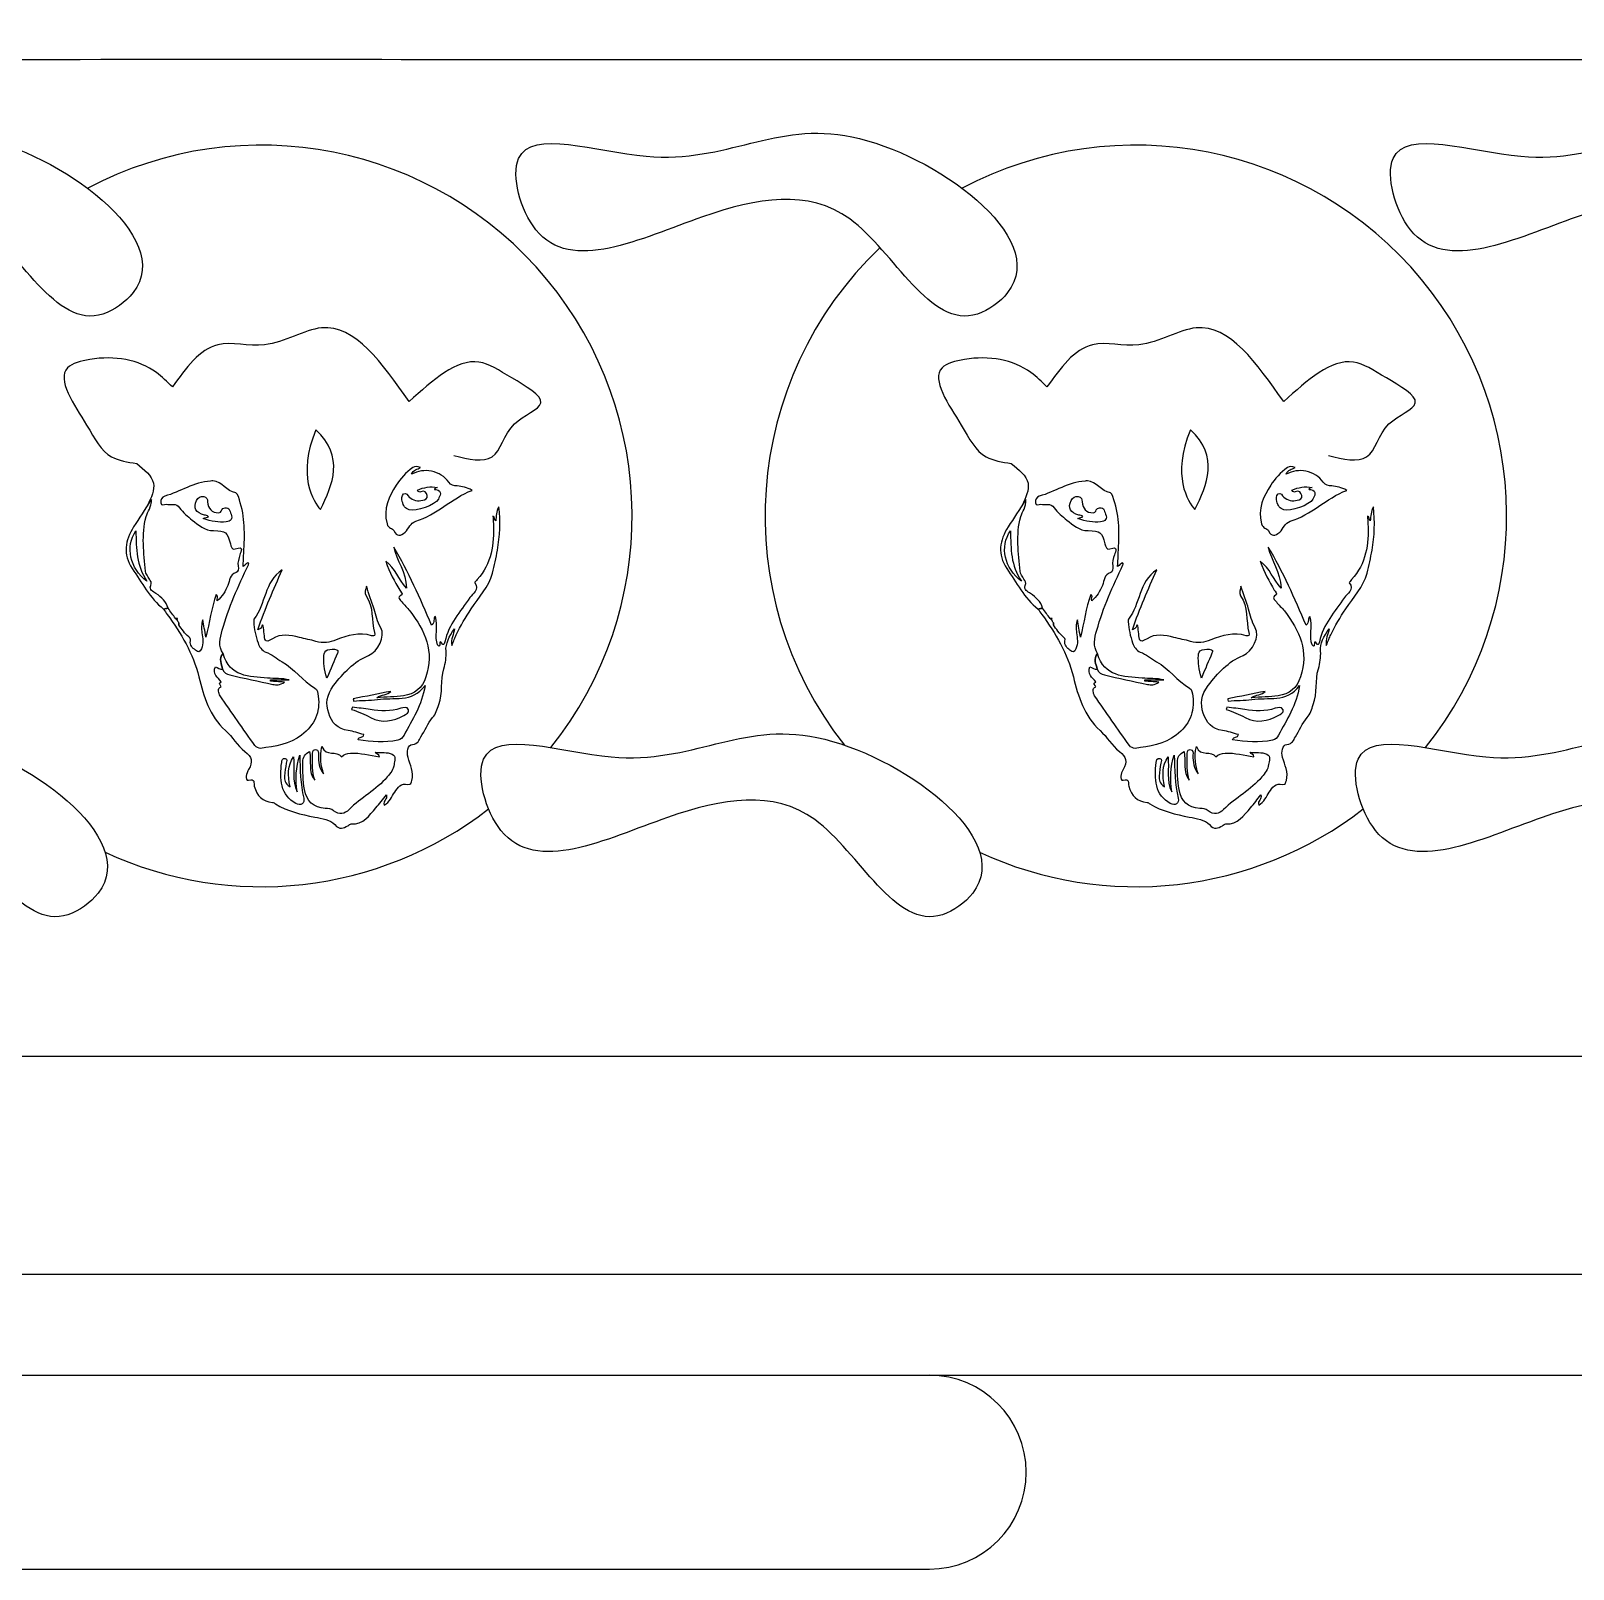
# Model space of a CAD drawing. Header units: millimetres. Extents: x 1155 to 2227, y 540 to 1342.
# Drawn here: x 1869.18 to 1878.32, y 741.71 to 750.83 of the extents above; entities that cross this region are included whole.
import ezdxf

# ---------------------------------------------------------------- set-up
doc = ezdxf.new("R2010")
doc.units = ezdxf.units.MM

msp = doc.modelspace()

# ---------------------------------------------------------------- linework, layer by layer
at = {"color": 0}
msp.add_line((1863.88613, 742.86193), (1899.024, 742.86193), dxfattribs=at)
msp.add_lwpolyline([(1934.16187, 743.4607, 1), (1934.16187, 744.7516), (1899.024, 744.7516), (1863.88613, 744.7516, 1), (1863.88613, 743.4607), (1899.024, 743.4607)], format="xyb", close=True, dxfattribs=at)
msp.add_lwpolyline([(1866.04145, 742.86193, 1), (1866.04145, 741.71336), (1870.27436, 741.71336), (1874.50728, 741.71336, 1), (1874.50728, 742.86193)], format="xyb", dxfattribs=at)
for centre, start, end in [((1870.54909, 747.95365), 321.341843, 117.926669), ((1875.73108, 747.95365), 321.341843, 117.926669), ((1875.73108, 747.95365), 133.631201, 218.162254), ((1870.54909, 747.95365), 245.083478, 307.800758), ((1875.73108, 747.95365), 245.083478, 307.800758)]:
    msp.add_arc(centre, 2.19705, start, end, dxfattribs=at)
msp.add_rational_spline([(1934.1969, 749.54386), (1934.00837, 749.33444), (1933.7841, 749.00265), (1933.48387, 749.22161), (1933.44068, 749.27745), (1933.20585, 749.58109), (1933.7707, 750.02133), (1934.2418, 750.16829), (1934.19102, 750.33108), (1934.14023, 750.49387), (1934.08945, 750.65666), (1922.40097, 750.65666), (1910.71248, 750.65666), (1899.024, 750.65666), (1887.33552, 750.65666), (1875.64704, 750.65666), (1863.95855, 750.65666), (1863.79945, 750.77025), (1863.70998, 750.94407), (1863.70998, 751.13956), (1863.70998, 751.33506), (1863.79945, 751.50887), (1863.95855, 751.62247)], [1, 1, 1, 1, 1, 1, 1, 1, 1, 1, 1, 1, 1, 1, 1, 1, 1, 0.926078913375, 0.926078913375, 1, 0.926078913375, 0.926078913375, 1], degree=3, knots=[0, 0, 0, 0, 0.2142143, 0.2796274, 0.2796274, 0.2796274, 0.6353215, 0.6353215, 0.6353215, 1.6353215, 1.6353215, 1.6353215, 2.6353215, 2.6353215, 2.6353215, 3.6353215, 3.6353215, 3.6353215, 4.5860837, 4.5860837, 4.5860837, 5.5368459, 5.5368459, 5.5368459, 5.5368459], dxfattribs=at)
for points, knots in [([(1869.78932, 749.27745), (1870.04489, 749.6079), (1868.70499, 750.56159), (1867.96146, 749.88738), (1866.75168, 750.32837), (1867.0265, 749.29522), (1867.96862, 749.78123), (1868.92962, 749.94687), (1869.37545, 748.95127), (1869.74613, 749.22161), (1869.78932, 749.27745)], [0, 0, 0, 0, 1.3051352, 2.5285814, 3.2851311, 3.7202624, 4.7104716, 5.5823963, 6.5258493, 6.7463912, 6.7463912, 6.7463912, 6.7463912]), ([(1874.97131, 749.27745), (1875.22688, 749.6079), (1873.88699, 750.56159), (1873.14345, 749.88738), (1871.93367, 750.32837), (1872.2085, 749.29522), (1873.15062, 749.78123), (1874.11162, 749.94687), (1874.55745, 748.95127), (1874.92812, 749.22161), (1874.97131, 749.27745)], [0, 0, 0, 0, 1.3051352, 2.5285814, 3.2851311, 3.7202624, 4.7104716, 5.5823963, 6.5258493, 6.7463912, 6.7463912, 6.7463912, 6.7463912]), ([(1880.15331, 749.27745), (1880.40888, 749.6079), (1879.06898, 750.56159), (1878.32544, 749.88738), (1877.11567, 750.32837), (1877.39049, 749.29522), (1878.33261, 749.78123), (1879.29361, 749.94687), (1879.73944, 748.95127), (1880.11012, 749.22161), (1880.15331, 749.27745)], [0, 0, 0, 0, 1.3051352, 2.5285814, 3.2851311, 3.7202624, 4.7104716, 5.5823963, 6.5258493, 6.7463912, 6.7463912, 6.7463912, 6.7463912]), ([(1871.69011, 748.31164), (1871.77762, 748.29065), (1871.95628, 748.24778), (1871.99507, 748.51587), (1872.30211, 748.61944), (1872.01785, 748.77642), (1871.77034, 748.94199), (1871.56561, 748.75781), (1871.42493, 748.63125), (1871.26483, 748.85936), (1871.02137, 749.20622), (1870.59946, 748.92012), (1870.242, 749.0261), (1870.1022, 748.8299), (1870.02237, 748.71786), (1869.99182, 748.74795), (1869.86471, 748.87308), (1869.63285, 748.91363), (1869.29187, 748.82125), (1869.51114, 748.51453), (1869.62031, 748.29402), (1869.75703, 748.27306), (1869.81048, 748.26487), (1869.85596, 748.22874), (1869.9419, 748.16045), (1869.8963, 748.06238), (1869.87481, 748.01619)], [0, 0, 0, 0, 0.2263037, 0.4620049, 0.6617221, 0.8883836, 1.1046389, 1.57956, 1.57956, 1.57956, 2.25784, 2.610924, 2.8867791, 3.254005, 3.254005, 3.254005, 3.3813172, 3.783617, 3.924567, 4.2830403, 4.5216959, 4.6749141, 4.6749141, 4.6749141, 4.8283595, 4.9649423, 4.9649423, 4.9649423, 4.9649423]), ([(1876.8721, 748.31164), (1876.95962, 748.29065), (1877.13827, 748.24778), (1877.17707, 748.51587), (1877.48411, 748.61944), (1877.19984, 748.77642), (1876.95233, 748.94199), (1876.7476, 748.75781), (1876.60693, 748.63125), (1876.44682, 748.85936), (1876.20337, 749.20622), (1875.78145, 748.92012), (1875.42399, 749.0261), (1875.2842, 748.8299), (1875.20437, 748.71786), (1875.17381, 748.74795), (1875.0467, 748.87308), (1874.81484, 748.91363), (1874.47387, 748.82125), (1874.69313, 748.51453), (1874.80231, 748.29402), (1874.93902, 748.27306), (1874.99247, 748.26487), (1875.03795, 748.22874), (1875.1239, 748.16045), (1875.07829, 748.06238), (1875.05681, 748.01619)], [0, 0, 0, 0, 0.2263037, 0.4620049, 0.6617221, 0.8883836, 1.1046389, 1.57956, 1.57956, 1.57956, 2.25784, 2.610924, 2.8867791, 3.254005, 3.254005, 3.254005, 3.3813172, 3.783617, 3.924567, 4.2830403, 4.5216959, 4.6749141, 4.6749141, 4.6749141, 4.8283595, 4.9649423, 4.9649423, 4.9649423, 4.9649423]), ([(1870.87295, 748.46334), (1871.04393, 748.30521), (1870.97221, 748.13755), (1870.89918, 747.99152), (1870.85728, 748.03811), (1870.75827, 748.19222), (1870.87295, 748.46334)], [0, 0, 0, 0, 1, 1, 1, 2, 2, 2, 2]), ([(1876.05494, 748.46334), (1876.22592, 748.30521), (1876.15421, 748.13755), (1876.08117, 747.99152), (1876.03927, 748.03811), (1875.94026, 748.19222), (1876.05494, 748.46334)], [0, 0, 0, 0, 1, 1, 1, 2, 2, 2, 2]), ([(1871.49273, 748.24037), (1871.47256, 748.22886), (1871.45106, 748.22784), (1871.43912, 748.20139), (1871.47954, 748.22004), (1871.51583, 748.22731), (1871.55645, 748.21828), (1871.60018, 748.20856), (1871.63531, 748.18972), (1871.65949, 748.15292), (1871.67234, 748.13337), (1871.69174, 748.13378), (1871.70992, 748.13107), (1871.73819, 748.12686), (1871.76671, 748.1248), (1871.79826, 748.10504), (1871.67472, 748.05811), (1871.58748, 747.95829), (1871.46398, 747.92237), (1871.43178, 747.913), (1871.42418, 747.87781), (1871.40115, 747.85806), (1871.3737, 747.83452), (1871.35262, 747.8278), (1871.33414, 747.86693), (1871.3262, 747.88373), (1871.30211, 747.87736), (1871.29384, 747.90672), (1871.26871, 747.99599), (1871.30645, 748.07083), (1871.34828, 748.13601), (1871.37144, 748.17211), (1871.40688, 748.21187), (1871.4467, 748.23989), (1871.45975, 748.24908), (1871.47353, 748.24876), (1871.49273, 748.24037)], [0, 0, 0, 0, 1, 1, 1, 2, 2, 2, 3, 3, 3, 4, 4, 4, 5, 5, 5, 6, 6, 6, 7, 7, 7, 8, 8, 8, 9, 9, 9, 10, 10, 10, 11, 11, 11, 12, 12, 12, 12]), ([(1876.67472, 748.24037), (1876.65456, 748.22886), (1876.63306, 748.22784), (1876.62112, 748.20139), (1876.66154, 748.22004), (1876.69782, 748.22731), (1876.73844, 748.21828), (1876.78217, 748.20856), (1876.8173, 748.18972), (1876.84149, 748.15292), (1876.85434, 748.13337), (1876.87374, 748.13378), (1876.89192, 748.13107), (1876.92018, 748.12686), (1876.94871, 748.1248), (1876.98026, 748.10504), (1876.85671, 748.05811), (1876.76948, 747.95829), (1876.64597, 747.92237), (1876.61377, 747.913), (1876.60617, 747.87781), (1876.58314, 747.85806), (1876.5557, 747.83452), (1876.53462, 747.8278), (1876.51613, 747.86693), (1876.5082, 747.88373), (1876.48411, 747.87736), (1876.47584, 747.90672), (1876.4507, 747.99599), (1876.48845, 748.07083), (1876.53027, 748.13601), (1876.55344, 748.17211), (1876.58887, 748.21187), (1876.62869, 748.23989), (1876.64175, 748.24908), (1876.65553, 748.24876), (1876.67472, 748.24037)], [0, 0, 0, 0, 1, 1, 1, 2, 2, 2, 3, 3, 3, 4, 4, 4, 5, 5, 5, 6, 6, 6, 7, 7, 7, 8, 8, 8, 9, 9, 9, 10, 10, 10, 11, 11, 11, 12, 12, 12, 12]), ([(1870.31978, 747.04553), (1870.30366, 747.04468), (1870.29049, 747.05342), (1870.27668, 747.05977), (1870.25931, 747.01788), (1870.2906, 746.99637), (1870.31193, 746.97083), (1870.28878, 746.96158), (1870.31059, 746.95146), (1870.31137, 746.94175), (1870.29909, 746.93723), (1870.29322, 746.92848), (1870.29588, 746.91558), (1870.29781, 746.9062), (1870.29919, 746.89569), (1870.30439, 746.88815), (1870.37269, 746.78931), (1870.44123, 746.69062), (1870.51106, 746.59286), (1870.51757, 746.58374), (1870.53414, 746.57507), (1870.54456, 746.57656), (1870.62998, 746.5888), (1870.71635, 746.59964), (1870.78805, 746.65483), (1870.86426, 746.7135), (1870.89914, 746.78969), (1870.88638, 746.8864), (1870.88399, 746.90445), (1870.88167, 746.92556), (1870.86688, 746.93394), (1870.79328, 746.97565), (1870.74525, 747.04921), (1870.67164, 747.08954), (1870.63873, 747.10757), (1870.61132, 747.1339), (1870.57519, 747.14716), (1870.55195, 747.1557), (1870.53631, 747.1798), (1870.52969, 747.20085), (1870.51683, 747.24175), (1870.50512, 747.28396), (1870.50405, 747.32771), (1870.50394, 747.3325), (1870.50289, 747.33879), (1870.50538, 747.3419), (1870.57595, 747.43001), (1870.56405, 747.56359), (1870.67321, 747.63376), (1870.62051, 747.51949), (1870.57248, 747.40568), (1870.52845, 747.27909), (1870.55653, 747.28907), (1870.54824, 747.30278), (1870.55608, 747.30926), (1870.5577, 747.30722), (1870.56047, 747.30532), (1870.56074, 747.30312), (1870.56269, 747.28727), (1870.56373, 747.2713), (1870.56583, 747.25547), (1870.56982, 747.22551), (1870.56509, 747.19312), (1870.61526, 747.22618), (1870.6623, 747.25719), (1870.7207, 747.24759), (1870.77448, 747.23369), (1870.807, 747.22528), (1870.84105, 747.21986), (1870.87197, 747.20993), (1870.9162, 747.19572), (1870.95441, 747.20554), (1870.99223, 747.2195), (1871.06098, 747.24488), (1871.12876, 747.26697), (1871.20269, 747.24391), (1871.21965, 747.23862), (1871.22318, 747.24923), (1871.21934, 747.26239), (1871.19843, 747.33409), (1871.21774, 747.41485), (1871.16962, 747.48054), (1871.15749, 747.49711), (1871.16836, 747.51682), (1871.17148, 747.53681), (1871.18676, 747.49178), (1871.20266, 747.44696), (1871.21711, 747.40167), (1871.22903, 747.36428), (1871.23446, 747.32635), (1871.25674, 747.29065), (1871.28664, 747.24274), (1871.23906, 747.14856), (1871.18431, 747.12654), (1871.0952, 747.09069), (1871.03534, 747.02405), (1870.97742, 746.94804), (1870.93474, 746.89203), (1870.93004, 746.84101), (1870.94824, 746.78413), (1870.96532, 746.73077), (1871.00102, 746.6908), (1871.06332, 746.68241), (1871.09457, 746.6782), (1871.1248, 746.66648), (1871.1564, 746.65791), (1871.15271, 746.63543), (1871.12774, 746.64975), (1871.12224, 746.62764), (1871.20151, 746.61389), (1871.27992, 746.61078), (1871.35857, 746.62442), (1871.37414, 746.62712), (1871.38672, 746.63971), (1871.39456, 746.65465), (1871.44216, 746.74536), (1871.50062, 746.83129), (1871.51891, 746.94842), (1871.44139, 746.84431), (1871.33173, 746.88208), (1871.23648, 746.86557), (1871.19092, 746.85768), (1871.14254, 746.86408), (1871.09544, 746.85628), (1871.09496, 746.86096), (1871.09447, 746.86564), (1871.09399, 746.87032), (1871.16801, 746.88492), (1871.24202, 746.89953), (1871.31603, 746.91413), (1871.2956, 746.8911), (1871.26157, 746.89669), (1871.23266, 746.8769), (1871.29036, 746.88063), (1871.34194, 746.88044), (1871.39234, 746.88811), (1871.45712, 746.89797), (1871.50393, 746.93401), (1871.5236, 746.99952), (1871.57619, 747.15023), (1871.51864, 747.27452), (1871.4291, 747.39077), (1871.41447, 747.40977), (1871.39471, 747.42509), (1871.38172, 747.44499), (1871.37506, 747.45517), (1871.34638, 747.47058), (1871.38101, 747.48664), (1871.38886, 747.49028), (1871.37437, 747.50568), (1871.36913, 747.51473), (1871.33953, 747.56582), (1871.30916, 747.61645), (1871.28596, 747.68581), (1871.34508, 747.64117), (1871.36066, 747.57888), (1871.40931, 747.52651), (1871.4071, 747.62297), (1871.35072, 747.68894), (1871.33364, 747.76873), (1871.42131, 747.62224), (1871.48969, 747.4659), (1871.55784, 747.30585), (1871.57993, 747.32583), (1871.56501, 747.34595), (1871.58068, 747.35846), (1871.59652, 747.29935), (1871.57593, 747.23702), (1871.59274, 747.18977), (1871.62167, 747.15866), (1871.58988, 747.23897), (1871.62496, 747.19231), (1871.62944, 747.18635), (1871.63591, 747.20194), (1871.63712, 747.20793), (1871.65791, 747.31135), (1871.72831, 747.3861), (1871.78443, 747.46957), (1871.80079, 747.4939), (1871.84391, 747.5152), (1871.81381, 747.55788), (1871.81246, 747.55979), (1871.82236, 747.57028), (1871.8277, 747.57616), (1871.91392, 747.67115), (1871.92954, 747.78666), (1871.92431, 747.90822), (1871.92369, 747.92256), (1871.92244, 747.93688), (1871.92145, 747.9518), (1871.93753, 747.94832), (1871.92637, 747.93391), (1871.93786, 747.92429), (1871.94222, 747.95192), (1871.93959, 747.97916), (1871.95682, 748.00837), (1871.96576, 747.91775), (1871.96358, 747.83406), (1871.94827, 747.75091), (1871.93988, 747.70529), (1871.931, 747.65959), (1871.91889, 747.61486), (1871.89664, 747.53272), (1871.83824, 747.4713), (1871.79229, 747.40291), (1871.7592, 747.35364), (1871.72993, 747.30235), (1871.70416, 747.24901), (1871.69603, 747.23217), (1871.68946, 747.21459), (1871.67734, 747.1859), (1871.66964, 747.22687), (1871.69078, 747.24894), (1871.69353, 747.28508), (1871.66154, 747.23937), (1871.64013, 747.19854), (1871.64345, 747.15216), (1871.64607, 747.11562), (1871.64087, 747.08192), (1871.63053, 747.04815), (1871.60938, 746.97908), (1871.62703, 746.9051), (1871.60008, 746.83556), (1871.58969, 746.80875), (1871.58289, 746.78048), (1871.56419, 746.7588), (1871.53443, 746.72428), (1871.51839, 746.68198), (1871.4943, 746.64433), (1871.48161, 746.62452), (1871.47922, 746.60393), (1871.44407, 746.59971), (1871.41636, 746.59638), (1871.40938, 746.55629), (1871.41857, 746.52253), (1871.4306, 746.47828), (1871.45453, 746.43559), (1871.44071, 746.3868), (1871.43715, 746.37426), (1871.43691, 746.35941), (1871.41795, 746.36332), (1871.37779, 746.3716), (1871.35739, 746.34556), (1871.33936, 746.31746), (1871.32174, 746.28998), (1871.30946, 746.25841), (1871.27709, 746.24084), (1871.26791, 746.26535), (1871.29793, 746.27497), (1871.29023, 746.30051), (1871.26831, 746.27344), (1871.2492, 746.24821), (1871.22837, 746.22448), (1871.1886, 746.17916), (1871.15451, 746.12476), (1871.08182, 746.12903), (1871.07532, 746.12942), (1871.06857, 746.12111), (1871.06152, 746.1177), (1871.03479, 746.1048), (1871.0151, 746.08911), (1870.98441, 746.12476), (1870.95842, 746.15496), (1870.90833, 746.16025), (1870.86553, 746.1692), (1870.78493, 746.18607), (1870.70343, 746.20215), (1870.63243, 746.2482), (1870.6272, 746.25158), (1870.62141, 746.25552), (1870.61552, 746.25624), (1870.55555, 746.26362), (1870.5233, 746.29325), (1870.50731, 746.35336), (1870.50313, 746.36906), (1870.51375, 746.40158), (1870.47389, 746.38724), (1870.45986, 746.3822), (1870.4583, 746.4026), (1870.45945, 746.41166), (1870.46122, 746.42552), (1870.46686, 746.43974), (1870.47407, 746.4519), (1870.49972, 746.4951), (1870.49418, 746.52758), (1870.45139, 746.55879), (1870.40591, 746.59197), (1870.37879, 746.64496), (1870.3371, 746.68203), (1870.24111, 746.76739), (1870.20724, 746.88593), (1870.17905, 747.00015), (1870.14434, 747.14075), (1870.07341, 747.257), (1869.99145, 747.37055), (1869.98396, 747.38092), (1869.97697, 747.39165), (1869.96977, 747.40222), (1869.9787, 747.40378), (1869.98761, 747.40533), (1869.99653, 747.40688), (1870.01134, 747.3865), (1870.02615, 747.36613), (1870.04095, 747.34577), (1870.04383, 747.3433), (1870.04672, 747.34081), (1870.0496, 747.33832), (1870.05315, 747.33206), (1870.05669, 747.3258), (1870.06023, 747.31954), (1870.06018, 747.31587), (1870.06014, 747.31221), (1870.06009, 747.30854), (1870.07883, 747.28395), (1870.0938, 747.25603), (1870.11908, 747.23715), (1870.12821, 747.23033), (1870.13099, 747.22427), (1870.12875, 747.21325), (1870.12338, 747.18688), (1870.14146, 747.17301), (1870.15866, 747.15775), (1870.17566, 747.14266), (1870.18469, 747.1455), (1870.19376, 747.16556), (1870.20797, 747.19701), (1870.20162, 747.22875), (1870.19755, 747.2604), (1870.19426, 747.28598), (1870.19252, 747.31131), (1870.20225, 747.33809), (1870.20811, 747.30552), (1870.21397, 747.27296), (1870.22057, 747.23622), (1870.2436, 747.32231), (1870.25166, 747.40729), (1870.28221, 747.4885), (1870.29967, 747.47572), (1870.28105, 747.46322), (1870.28811, 747.44997), (1870.31736, 747.47578), (1870.33584, 747.50769), (1870.35079, 747.54244), (1870.36266, 747.57003), (1870.35923, 747.60661), (1870.4, 747.61779), (1870.41038, 747.62064), (1870.41557, 747.64205), (1870.41234, 747.65695), (1870.40727, 747.68041), (1870.4159, 747.70085), (1870.42174, 747.72259), (1870.42703, 747.74233), (1870.44992, 747.77885), (1870.39475, 747.75778), (1870.37605, 747.75064), (1870.36931, 747.77483), (1870.36549, 747.7889), (1870.34687, 747.8576), (1870.33894, 747.86647), (1870.26657, 747.86652), (1870.21292, 747.86655), (1870.17672, 747.89926), (1870.13998, 747.92902), (1870.11303, 747.95084), (1870.08473, 747.97231), (1870.06453, 748.00252), (1870.04515, 748.03149), (1870.01218, 748.01925), (1869.9844, 748.02257), (1869.9738, 748.02383), (1869.9562, 748.01205), (1869.95384, 748.03228), (1869.95191, 748.04884), (1869.95918, 748.06583), (1869.97677, 748.07065), (1870.06861, 748.0958), (1870.14909, 748.1556), (1870.24786, 748.15943), (1870.2526, 748.15961), (1870.25741, 748.16226), (1870.26198, 748.16179), (1870.31619, 748.15627), (1870.34341, 748.0991), (1870.39831, 748.09052), (1870.40989, 748.08871), (1870.41772, 748.05243), (1870.42435, 748.03112), (1870.4565, 747.92775), (1870.44973, 747.82173), (1870.44405, 747.71587), (1870.44304, 747.69701), (1870.44214, 747.67815), (1870.44088, 747.65336), (1870.45354, 747.66441), (1870.46137, 747.67125), (1870.46865, 747.67761), (1870.47631, 747.67338), (1870.47447, 747.6686), (1870.47249, 747.66437), (1870.4132, 747.53797), (1870.35506, 747.41121), (1870.31743, 747.27603), (1870.30423, 747.22857), (1870.2925, 747.18283), (1870.32227, 747.13763), (1870.2935, 747.10767), (1870.31442, 747.07639), (1870.31978, 747.04553)], [0, 0, 0, 0, 1, 1, 1, 2, 2, 2, 3, 3, 3, 4, 4, 4, 5, 5, 5, 6, 6, 6, 7, 7, 7, 8, 8, 8, 9, 9, 9, 10, 10, 10, 11, 11, 11, 12, 12, 12, 13, 13, 13, 14, 14, 14, 15, 15, 15, 16, 16, 16, 17, 17, 17, 18, 18, 18, 19, 19, 19, 20, 20, 20, 21, 21, 21, 22, 22, 22, 23, 23, 23, 24, 24, 24, 25, 25, 25, 26, 26, 26, 27, 27, 27, 28, 28, 28, 29, 29, 29, 30, 30, 30, 31, 31, 31, 32, 32, 32, 33, 33, 33, 34, 34, 34, 35, 35, 35, 36, 36, 36, 37, 37, 37, 38, 38, 38, 39, 39, 39, 40, 40, 40, 41, 41, 41, 42, 42, 42, 43, 43, 43, 44, 44, 44, 45, 45, 45, 46, 46, 46, 47, 47, 47, 48, 48, 48, 49, 49, 49, 50, 50, 50, 51, 51, 51, 52, 52, 52, 53, 53, 53, 54, 54, 54, 55, 55, 55, 56, 56, 56, 57, 57, 57, 58, 58, 58, 59, 59, 59, 60, 60, 60, 61, 61, 61, 62, 62, 62, 63, 63, 63, 64, 64, 64, 65, 65, 65, 66, 66, 66, 67, 67, 67, 68, 68, 68, 69, 69, 69, 70, 70, 70, 71, 71, 71, 72, 72, 72, 73, 73, 73, 74, 74, 74, 75, 75, 75, 76, 76, 76, 77, 77, 77, 78, 78, 78, 79, 79, 79, 80, 80, 80, 81, 81, 81, 82, 82, 82, 83, 83, 83, 84, 84, 84, 85, 85, 85, 86, 86, 86, 87, 87, 87, 88, 88, 88, 89, 89, 89, 90, 90, 90, 91, 91, 91, 92, 92, 92, 93, 93, 93, 94, 94, 94, 95, 95, 95, 96, 96, 96, 97, 97, 97, 98, 98, 98, 99, 99, 99, 100, 100, 100, 101, 101, 101, 102, 102, 102, 103, 103, 103, 104, 104, 104, 105, 105, 105, 106, 106, 106, 107, 107, 107, 108, 108, 108, 109, 109, 109, 110, 110, 110, 111, 111, 111, 112, 112, 112, 113, 113, 113, 114, 114, 114, 115, 115, 115, 116, 116, 116, 117, 117, 117, 118, 118, 118, 119, 119, 119, 120, 120, 120, 121, 121, 121, 122, 122, 122, 123, 123, 123, 124, 124, 124, 125, 125, 125, 126, 126, 126, 127, 127, 127, 128, 128, 128, 129, 129, 129, 130, 130, 130, 131, 131, 131, 132, 132, 132, 133, 133, 133, 134, 134, 134, 135, 135, 135, 136, 136, 136, 136]), ([(1871.59296, 748.12193), (1871.55115, 748.13039), (1871.51243, 748.12343), (1871.47401, 748.10685), (1871.48127, 748.09347), (1871.48789, 748.09373), (1871.49381, 748.09676), (1871.51808, 748.10918), (1871.52694, 748.09184), (1871.53173, 748.07478), (1871.53723, 748.05518), (1871.51876, 748.05039), (1871.50576, 748.04696), (1871.47641, 748.03923), (1871.44911, 748.04457), (1871.42513, 748.06503), (1871.41532, 748.07339), (1871.40899, 748.09529), (1871.39222, 748.08403), (1871.378, 748.07448), (1871.38173, 748.05444), (1871.38456, 748.03888), (1871.38884, 748.01534), (1871.40239, 747.99748), (1871.42571, 747.98957), (1871.46316, 747.97686), (1871.57969, 748.01796), (1871.59802, 748.05359), (1871.60748, 748.072), (1871.62514, 748.10046), (1871.58375, 748.10974), (1871.58059, 748.11045), (1871.56689, 748.10915), (1871.57944, 748.11829), (1871.58296, 748.12086), (1871.5884, 748.12079), (1871.59296, 748.12193)], [0, 0, 0, 0, 1, 1, 1, 2, 2, 2, 3, 3, 3, 4, 4, 4, 5, 5, 5, 6, 6, 6, 7, 7, 7, 8, 8, 8, 9, 9, 9, 10, 10, 10, 11, 11, 11, 12, 12, 12, 12]), ([(1875.50177, 747.04553), (1875.48565, 747.04468), (1875.47249, 747.05342), (1875.45868, 747.05977), (1875.4413, 747.01788), (1875.47259, 746.99637), (1875.49393, 746.97083), (1875.47078, 746.96158), (1875.49259, 746.95146), (1875.49336, 746.94175), (1875.48109, 746.93723), (1875.47521, 746.92848), (1875.47787, 746.91558), (1875.4798, 746.9062), (1875.48118, 746.89569), (1875.48639, 746.88815), (1875.55468, 746.78931), (1875.62322, 746.69062), (1875.69305, 746.59286), (1875.69956, 746.58374), (1875.71614, 746.57507), (1875.72655, 746.57656), (1875.81197, 746.5888), (1875.89835, 746.59964), (1875.97004, 746.65483), (1876.04626, 746.7135), (1876.08114, 746.78969), (1876.06837, 746.8864), (1876.06599, 746.90445), (1876.06366, 746.92556), (1876.04887, 746.93394), (1875.97527, 746.97565), (1875.92724, 747.04921), (1875.85363, 747.08954), (1875.82072, 747.10757), (1875.79331, 747.1339), (1875.75719, 747.14716), (1875.73395, 747.1557), (1875.7183, 747.1798), (1875.71168, 747.20085), (1875.69883, 747.24175), (1875.68711, 747.28396), (1875.68605, 747.32771), (1875.68593, 747.3325), (1875.68489, 747.33879), (1875.68738, 747.3419), (1875.75795, 747.43001), (1875.74605, 747.56359), (1875.8552, 747.63376), (1875.8025, 747.51949), (1875.75448, 747.40568), (1875.71044, 747.27909), (1875.73853, 747.28907), (1875.73024, 747.30278), (1875.73808, 747.30926), (1875.73969, 747.30722), (1875.74246, 747.30532), (1875.74273, 747.30312), (1875.74469, 747.28727), (1875.74572, 747.2713), (1875.74783, 747.25547), (1875.75182, 747.22551), (1875.74709, 747.19312), (1875.79725, 747.22618), (1875.8443, 747.25719), (1875.90269, 747.24759), (1875.95647, 747.23369), (1875.98899, 747.22528), (1876.02304, 747.21986), (1876.05397, 747.20993), (1876.0982, 747.19572), (1876.1364, 747.20554), (1876.17423, 747.2195), (1876.24297, 747.24488), (1876.31075, 747.26697), (1876.38468, 747.24391), (1876.40165, 747.23862), (1876.40517, 747.24923), (1876.40134, 747.26239), (1876.38042, 747.33409), (1876.39973, 747.41485), (1876.35161, 747.48054), (1876.33948, 747.49711), (1876.35035, 747.51682), (1876.35348, 747.53681), (1876.36875, 747.49178), (1876.38466, 747.44696), (1876.3991, 747.40167), (1876.41103, 747.36428), (1876.41645, 747.32635), (1876.43873, 747.29065), (1876.46863, 747.24274), (1876.42105, 747.14856), (1876.36631, 747.12654), (1876.27719, 747.09069), (1876.21734, 747.02405), (1876.15941, 746.94804), (1876.11673, 746.89203), (1876.11204, 746.84101), (1876.13024, 746.78413), (1876.14731, 746.73077), (1876.18301, 746.6908), (1876.24531, 746.68241), (1876.27656, 746.6782), (1876.3068, 746.66648), (1876.33839, 746.65791), (1876.3347, 746.63543), (1876.30974, 746.64975), (1876.30423, 746.62764), (1876.3835, 746.61389), (1876.46191, 746.61078), (1876.54057, 746.62442), (1876.55613, 746.62712), (1876.56871, 746.63971), (1876.57655, 746.65465), (1876.62415, 746.74536), (1876.68262, 746.83129), (1876.70091, 746.94842), (1876.62339, 746.84431), (1876.51373, 746.88208), (1876.41847, 746.86557), (1876.37291, 746.85768), (1876.32453, 746.86408), (1876.27743, 746.85628), (1876.27695, 746.86096), (1876.27647, 746.86564), (1876.27599, 746.87032), (1876.35, 746.88492), (1876.42402, 746.89953), (1876.49802, 746.91413), (1876.4776, 746.8911), (1876.44356, 746.89669), (1876.41465, 746.8769), (1876.47235, 746.88063), (1876.52394, 746.88044), (1876.57433, 746.88811), (1876.63912, 746.89797), (1876.68593, 746.93401), (1876.7056, 746.99952), (1876.75819, 747.15023), (1876.70064, 747.27452), (1876.6111, 747.39077), (1876.59646, 747.40977), (1876.5767, 747.42509), (1876.56371, 747.44499), (1876.55706, 747.45517), (1876.52838, 747.47058), (1876.563, 747.48664), (1876.57086, 747.49028), (1876.55637, 747.50568), (1876.55112, 747.51473), (1876.52152, 747.56582), (1876.49115, 747.61645), (1876.46795, 747.68581), (1876.52707, 747.64117), (1876.54265, 747.57888), (1876.59131, 747.52651), (1876.5891, 747.62297), (1876.53272, 747.68894), (1876.51563, 747.76873), (1876.6033, 747.62224), (1876.67169, 747.4659), (1876.73984, 747.30585), (1876.76192, 747.32583), (1876.747, 747.34595), (1876.76267, 747.35846), (1876.77852, 747.29935), (1876.75792, 747.23702), (1876.77473, 747.18977), (1876.80367, 747.15866), (1876.77188, 747.23897), (1876.80696, 747.19231), (1876.81143, 747.18635), (1876.81791, 747.20194), (1876.81911, 747.20793), (1876.8399, 747.31135), (1876.9103, 747.3861), (1876.96642, 747.46957), (1876.98278, 747.4939), (1877.02591, 747.5152), (1876.9958, 747.55788), (1876.99446, 747.55979), (1877.00435, 747.57028), (1877.00969, 747.57616), (1877.09591, 747.67115), (1877.11154, 747.78666), (1877.1063, 747.90822), (1877.10569, 747.92256), (1877.10444, 747.93688), (1877.10344, 747.9518), (1877.11952, 747.94832), (1877.10837, 747.93391), (1877.11985, 747.92429), (1877.12422, 747.95192), (1877.12159, 747.97916), (1877.13881, 748.00837), (1877.14775, 747.91775), (1877.14557, 747.83406), (1877.13027, 747.75091), (1877.12187, 747.70529), (1877.113, 747.65959), (1877.10088, 747.61486), (1877.07863, 747.53272), (1877.02023, 747.4713), (1876.97429, 747.40291), (1876.94119, 747.35364), (1876.91192, 747.30235), (1876.88615, 747.24901), (1876.87802, 747.23217), (1876.87145, 747.21459), (1876.85933, 747.1859), (1876.85163, 747.22687), (1876.87277, 747.24894), (1876.87552, 747.28508), (1876.84353, 747.23937), (1876.82212, 747.19854), (1876.82544, 747.15216), (1876.82806, 747.11562), (1876.82287, 747.08192), (1876.81253, 747.04815), (1876.79138, 746.97908), (1876.80902, 746.9051), (1876.78208, 746.83556), (1876.77169, 746.80875), (1876.76488, 746.78048), (1876.74619, 746.7588), (1876.71643, 746.72428), (1876.70039, 746.68198), (1876.67629, 746.64433), (1876.66361, 746.62452), (1876.66122, 746.60393), (1876.62607, 746.59971), (1876.59836, 746.59638), (1876.59138, 746.55629), (1876.60056, 746.52253), (1876.6126, 746.47828), (1876.63652, 746.43559), (1876.6227, 746.3868), (1876.61915, 746.37426), (1876.61891, 746.35941), (1876.59994, 746.36332), (1876.55978, 746.3716), (1876.53938, 746.34556), (1876.52136, 746.31746), (1876.50373, 746.28998), (1876.49145, 746.25841), (1876.45908, 746.24084), (1876.4499, 746.26535), (1876.47992, 746.27497), (1876.47223, 746.30051), (1876.4503, 746.27344), (1876.43119, 746.24821), (1876.41037, 746.22448), (1876.3706, 746.17916), (1876.33651, 746.12476), (1876.26382, 746.12903), (1876.25731, 746.12942), (1876.25057, 746.12111), (1876.24352, 746.1177), (1876.21678, 746.1048), (1876.1971, 746.08911), (1876.16641, 746.12476), (1876.14041, 746.15496), (1876.09033, 746.16025), (1876.04752, 746.1692), (1875.96692, 746.18607), (1875.88542, 746.20215), (1875.81442, 746.2482), (1875.8092, 746.25158), (1875.80341, 746.25552), (1875.79752, 746.25624), (1875.73754, 746.26362), (1875.70529, 746.29325), (1875.6893, 746.35336), (1875.68513, 746.36906), (1875.69574, 746.40158), (1875.65588, 746.38724), (1875.64185, 746.3822), (1875.64029, 746.4026), (1875.64145, 746.41166), (1875.64321, 746.42552), (1875.64885, 746.43974), (1875.65607, 746.4519), (1875.68172, 746.4951), (1875.67617, 746.52758), (1875.63338, 746.55879), (1875.58791, 746.59197), (1875.56078, 746.64496), (1875.51909, 746.68203), (1875.4231, 746.76739), (1875.38923, 746.88593), (1875.36104, 747.00015), (1875.32633, 747.14075), (1875.25541, 747.257), (1875.17344, 747.37055), (1875.16596, 747.38092), (1875.15896, 747.39165), (1875.15176, 747.40222), (1875.16069, 747.40378), (1875.16961, 747.40533), (1875.17852, 747.40688), (1875.19333, 747.3865), (1875.20814, 747.36613), (1875.22294, 747.34577), (1875.22582, 747.3433), (1875.22871, 747.34081), (1875.2316, 747.33832), (1875.23514, 747.33206), (1875.23868, 747.3258), (1875.24223, 747.31954), (1875.24218, 747.31587), (1875.24213, 747.31221), (1875.24208, 747.30854), (1875.26083, 747.28395), (1875.2758, 747.25603), (1875.30107, 747.23715), (1875.31021, 747.23033), (1875.31298, 747.22427), (1875.31074, 747.21325), (1875.30538, 747.18688), (1875.32345, 747.17301), (1875.34065, 747.15775), (1875.35766, 747.14266), (1875.36669, 747.1455), (1875.37576, 747.16556), (1875.38997, 747.19701), (1875.38361, 747.22875), (1875.37954, 747.2604), (1875.37625, 747.28598), (1875.37451, 747.31131), (1875.38425, 747.33809), (1875.3901, 747.30552), (1875.39596, 747.27296), (1875.40257, 747.23622), (1875.42559, 747.32231), (1875.43366, 747.40729), (1875.46421, 747.4885), (1875.48166, 747.47572), (1875.46305, 747.46322), (1875.47011, 747.44997), (1875.49935, 747.47578), (1875.51784, 747.50769), (1875.53279, 747.54244), (1875.54466, 747.57003), (1875.54122, 747.60661), (1875.58199, 747.61779), (1875.59237, 747.62064), (1875.59756, 747.64205), (1875.59434, 747.65695), (1875.58926, 747.68041), (1875.5979, 747.70085), (1875.60373, 747.72259), (1875.60903, 747.74233), (1875.63192, 747.77885), (1875.57674, 747.75778), (1875.55804, 747.75064), (1875.5513, 747.77483), (1875.54749, 747.7889), (1875.52886, 747.8576), (1875.52094, 747.86647), (1875.44857, 747.86652), (1875.39492, 747.86655), (1875.35872, 747.89926), (1875.32197, 747.92902), (1875.29503, 747.95084), (1875.26673, 747.97231), (1875.24652, 748.00252), (1875.22715, 748.03149), (1875.19418, 748.01925), (1875.16639, 748.02257), (1875.15579, 748.02383), (1875.13819, 748.01205), (1875.13584, 748.03228), (1875.13391, 748.04884), (1875.14118, 748.06583), (1875.15877, 748.07065), (1875.2506, 748.0958), (1875.33108, 748.1556), (1875.42986, 748.15943), (1875.43459, 748.15961), (1875.4394, 748.16226), (1875.44398, 748.16179), (1875.49818, 748.15627), (1875.5254, 748.0991), (1875.5803, 748.09052), (1875.59189, 748.08871), (1875.59972, 748.05243), (1875.60635, 748.03112), (1875.6385, 747.92775), (1875.63172, 747.82173), (1875.62605, 747.71587), (1875.62504, 747.69701), (1875.62413, 747.67815), (1875.62288, 747.65336), (1875.63553, 747.66441), (1875.64336, 747.67125), (1875.65064, 747.67761), (1875.65831, 747.67338), (1875.65646, 747.6686), (1875.65448, 747.66437), (1875.59519, 747.53797), (1875.53706, 747.41121), (1875.49943, 747.27603), (1875.48622, 747.22857), (1875.4745, 747.18283), (1875.50426, 747.13763), (1875.47549, 747.10767), (1875.49642, 747.07639), (1875.50177, 747.04553)], [0, 0, 0, 0, 1, 1, 1, 2, 2, 2, 3, 3, 3, 4, 4, 4, 5, 5, 5, 6, 6, 6, 7, 7, 7, 8, 8, 8, 9, 9, 9, 10, 10, 10, 11, 11, 11, 12, 12, 12, 13, 13, 13, 14, 14, 14, 15, 15, 15, 16, 16, 16, 17, 17, 17, 18, 18, 18, 19, 19, 19, 20, 20, 20, 21, 21, 21, 22, 22, 22, 23, 23, 23, 24, 24, 24, 25, 25, 25, 26, 26, 26, 27, 27, 27, 28, 28, 28, 29, 29, 29, 30, 30, 30, 31, 31, 31, 32, 32, 32, 33, 33, 33, 34, 34, 34, 35, 35, 35, 36, 36, 36, 37, 37, 37, 38, 38, 38, 39, 39, 39, 40, 40, 40, 41, 41, 41, 42, 42, 42, 43, 43, 43, 44, 44, 44, 45, 45, 45, 46, 46, 46, 47, 47, 47, 48, 48, 48, 49, 49, 49, 50, 50, 50, 51, 51, 51, 52, 52, 52, 53, 53, 53, 54, 54, 54, 55, 55, 55, 56, 56, 56, 57, 57, 57, 58, 58, 58, 59, 59, 59, 60, 60, 60, 61, 61, 61, 62, 62, 62, 63, 63, 63, 64, 64, 64, 65, 65, 65, 66, 66, 66, 67, 67, 67, 68, 68, 68, 69, 69, 69, 70, 70, 70, 71, 71, 71, 72, 72, 72, 73, 73, 73, 74, 74, 74, 75, 75, 75, 76, 76, 76, 77, 77, 77, 78, 78, 78, 79, 79, 79, 80, 80, 80, 81, 81, 81, 82, 82, 82, 83, 83, 83, 84, 84, 84, 85, 85, 85, 86, 86, 86, 87, 87, 87, 88, 88, 88, 89, 89, 89, 90, 90, 90, 91, 91, 91, 92, 92, 92, 93, 93, 93, 94, 94, 94, 95, 95, 95, 96, 96, 96, 97, 97, 97, 98, 98, 98, 99, 99, 99, 100, 100, 100, 101, 101, 101, 102, 102, 102, 103, 103, 103, 104, 104, 104, 105, 105, 105, 106, 106, 106, 107, 107, 107, 108, 108, 108, 109, 109, 109, 110, 110, 110, 111, 111, 111, 112, 112, 112, 113, 113, 113, 114, 114, 114, 115, 115, 115, 116, 116, 116, 117, 117, 117, 118, 118, 118, 119, 119, 119, 120, 120, 120, 121, 121, 121, 122, 122, 122, 123, 123, 123, 124, 124, 124, 125, 125, 125, 126, 126, 126, 127, 127, 127, 128, 128, 128, 129, 129, 129, 130, 130, 130, 131, 131, 131, 132, 132, 132, 133, 133, 133, 134, 134, 134, 135, 135, 135, 136, 136, 136, 136]), ([(1876.77496, 748.12193), (1876.73314, 748.13039), (1876.69443, 748.12343), (1876.656, 748.10685), (1876.66326, 748.09347), (1876.66989, 748.09373), (1876.67581, 748.09676), (1876.70007, 748.10918), (1876.70894, 748.09184), (1876.71373, 748.07478), (1876.71923, 748.05518), (1876.70075, 748.05039), (1876.68775, 748.04696), (1876.6584, 748.03923), (1876.63111, 748.04457), (1876.60712, 748.06503), (1876.59731, 748.07339), (1876.59098, 748.09529), (1876.57421, 748.08403), (1876.56, 748.07448), (1876.56372, 748.05444), (1876.56655, 748.03888), (1876.57083, 748.01534), (1876.58438, 747.99748), (1876.6077, 747.98957), (1876.64515, 747.97686), (1876.76168, 748.01796), (1876.78001, 748.05359), (1876.78948, 748.072), (1876.80713, 748.10046), (1876.76574, 748.10974), (1876.76258, 748.11045), (1876.74889, 748.10915), (1876.76143, 748.11829), (1876.76495, 748.12086), (1876.7704, 748.12079), (1876.77496, 748.12193)], [0, 0, 0, 0, 1, 1, 1, 2, 2, 2, 3, 3, 3, 4, 4, 4, 5, 5, 5, 6, 6, 6, 7, 7, 7, 8, 8, 8, 9, 9, 9, 10, 10, 10, 11, 11, 11, 12, 12, 12, 12]), ([(1869.99653, 747.40688), (1869.98761, 747.40533), (1869.9787, 747.40378), (1869.96977, 747.40222), (1869.88815, 747.46711), (1869.84052, 747.55836), (1869.78388, 747.64251), (1869.72755, 747.7262), (1869.74094, 747.80839), (1869.79243, 747.8887), (1869.8252, 747.93982), (1869.85835, 747.9907), (1869.89739, 748.05107), (1869.90093, 748.00501), (1869.87495, 747.98018), (1869.86666, 747.94976), (1869.83712, 747.8414), (1869.85363, 747.73367), (1869.86252, 747.62574), (1869.86385, 747.6096), (1869.87786, 747.59448), (1869.88615, 747.57896), (1869.8925, 747.56707), (1869.90209, 747.55929), (1869.8937, 747.54067), (1869.88296, 747.51686), (1869.90783, 747.50438), (1869.9247, 747.49365), (1869.9583, 747.47227), (1869.98536, 747.4464), (1869.99653, 747.40688)], [0, 0, 0, 0, 1, 1, 1, 2, 2, 2, 3, 3, 3, 4, 4, 4, 5, 5, 5, 6, 6, 6, 7, 7, 7, 8, 8, 8, 9, 9, 9, 10, 10, 10, 10]), ([(1870.2049, 747.93832), (1870.25458, 747.91988), (1870.29701, 747.91463), (1870.3403, 747.91884), (1870.36774, 747.92151), (1870.38208, 747.93653), (1870.37003, 747.96482), (1870.36145, 747.98497), (1870.35936, 748.01446), (1870.32119, 747.99676), (1870.30751, 747.99042), (1870.31507, 747.9722), (1870.29778, 747.9721), (1870.25318, 747.97187), (1870.23484, 747.99724), (1870.23087, 748.03739), (1870.22934, 748.05283), (1870.22681, 748.06617), (1870.20797, 748.06827), (1870.18824, 748.07046), (1870.17415, 748.06334), (1870.16519, 748.04499), (1870.14433, 748.0023), (1870.16099, 747.97118), (1870.21147, 747.95825), (1870.21947, 747.9562), (1870.23097, 747.96075), (1870.23549, 747.94813), (1870.22768, 747.94563), (1870.22042, 747.9433), (1870.2049, 747.93832)], [0, 0, 0, 0, 1, 1, 1, 2, 2, 2, 3, 3, 3, 4, 4, 4, 5, 5, 5, 6, 6, 6, 7, 7, 7, 8, 8, 8, 9, 9, 9, 10, 10, 10, 10]), ([(1875.17852, 747.40688), (1875.16961, 747.40533), (1875.16069, 747.40378), (1875.15176, 747.40222), (1875.07014, 747.46711), (1875.02252, 747.55836), (1874.96588, 747.64251), (1874.90955, 747.7262), (1874.92294, 747.80839), (1874.97442, 747.8887), (1875.00719, 747.93982), (1875.04034, 747.9907), (1875.07939, 748.05107), (1875.08293, 748.00501), (1875.05694, 747.98018), (1875.04865, 747.94976), (1875.01911, 747.8414), (1875.03563, 747.73367), (1875.04451, 747.62574), (1875.04584, 747.6096), (1875.05985, 747.59448), (1875.06814, 747.57896), (1875.0745, 747.56707), (1875.08409, 747.55929), (1875.07569, 747.54067), (1875.06496, 747.51686), (1875.08982, 747.50438), (1875.10669, 747.49365), (1875.14029, 747.47227), (1875.16736, 747.4464), (1875.17852, 747.40688)], [0, 0, 0, 0, 1, 1, 1, 2, 2, 2, 3, 3, 3, 4, 4, 4, 5, 5, 5, 6, 6, 6, 7, 7, 7, 8, 8, 8, 9, 9, 9, 10, 10, 10, 10]), ([(1875.3869, 747.93832), (1875.43657, 747.91988), (1875.47901, 747.91463), (1875.5223, 747.91884), (1875.54973, 747.92151), (1875.56408, 747.93653), (1875.55203, 747.96482), (1875.54344, 747.98497), (1875.54136, 748.01446), (1875.50318, 747.99676), (1875.4895, 747.99042), (1875.49707, 747.9722), (1875.47977, 747.9721), (1875.43518, 747.97187), (1875.41683, 747.99724), (1875.41286, 748.03739), (1875.41133, 748.05283), (1875.4088, 748.06617), (1875.38996, 748.06827), (1875.37023, 748.07046), (1875.35615, 748.06334), (1875.34718, 748.04499), (1875.32633, 748.0023), (1875.34298, 747.97118), (1875.39346, 747.95825), (1875.40146, 747.9562), (1875.41296, 747.96075), (1875.41748, 747.94813), (1875.40967, 747.94563), (1875.40242, 747.9433), (1875.3869, 747.93832)], [0, 0, 0, 0, 1, 1, 1, 2, 2, 2, 3, 3, 3, 4, 4, 4, 5, 5, 5, 6, 6, 6, 7, 7, 7, 8, 8, 8, 9, 9, 9, 10, 10, 10, 10]), ([(1869.80608, 747.86505), (1869.7411, 747.77225), (1869.77008, 747.64147), (1869.87157, 747.56697), (1869.807, 747.66097), (1869.80838, 747.75739), (1869.80608, 747.86505)], [0, 0, 0, 0, 1, 1, 1, 2, 2, 2, 2]), ([(1874.98808, 747.86505), (1874.9231, 747.77225), (1874.95207, 747.64147), (1875.05356, 747.56697), (1874.98899, 747.66097), (1874.99038, 747.75739), (1874.98808, 747.86505)], [0, 0, 0, 0, 1, 1, 1, 2, 2, 2, 2]), ([(1870.0496, 747.33832), (1870.04672, 747.34081), (1870.04383, 747.3433), (1870.04095, 747.34577), (1870.04507, 747.34584), (1870.04919, 747.34593), (1870.0533, 747.34602), (1870.05207, 747.34345), (1870.05084, 747.34089), (1870.0496, 747.33832)], [0, 0, 0, 0, 1, 1, 1, 2, 2, 2, 3, 3, 3, 3]), ([(1870.06009, 747.30854), (1870.06014, 747.31221), (1870.06018, 747.31587), (1870.06023, 747.31954), (1870.06019, 747.31588), (1870.06014, 747.31221), (1870.06009, 747.30854)], [0, 0, 0, 0, 1, 1, 1, 2, 2, 2, 2]), ([(1875.2316, 747.33832), (1875.22871, 747.34081), (1875.22582, 747.3433), (1875.22294, 747.34577), (1875.22706, 747.34584), (1875.23118, 747.34593), (1875.2353, 747.34602), (1875.23406, 747.34345), (1875.23283, 747.34089), (1875.2316, 747.33832)], [0, 0, 0, 0, 1, 1, 1, 2, 2, 2, 3, 3, 3, 3]), ([(1875.24208, 747.30854), (1875.24213, 747.31221), (1875.24218, 747.31587), (1875.24223, 747.31954), (1875.24218, 747.31588), (1875.24213, 747.31221), (1875.24208, 747.30854)], [0, 0, 0, 0, 1, 1, 1, 2, 2, 2, 2]), ([(1870.31978, 747.04553), (1870.31442, 747.07639), (1870.2935, 747.10767), (1870.32227, 747.13763), (1870.36153, 747.00113), (1870.47674, 747.00123), (1870.58586, 746.99265), (1870.62854, 746.9893), (1870.6717, 746.9921), (1870.71485, 746.98215), (1870.6775, 746.98215), (1870.64014, 746.98215), (1870.60279, 746.98215), (1870.60274, 746.97956), (1870.6027, 746.97697), (1870.60265, 746.97439), (1870.62716, 746.97279), (1870.65168, 746.97119), (1870.68548, 746.96899), (1870.65915, 746.95081), (1870.6378, 746.95128), (1870.6171, 746.95567), (1870.53235, 746.97363), (1870.44783, 746.99271), (1870.3632, 747.01124), (1870.34304, 747.01565), (1870.32795, 747.02611), (1870.31978, 747.04553)], [0, 0, 0, 0, 1, 1, 1, 2, 2, 2, 3, 3, 3, 4, 4, 4, 5, 5, 5, 6, 6, 6, 7, 7, 7, 8, 8, 8, 9, 9, 9, 9]), ([(1870.93742, 746.99339), (1870.96145, 747.04973), (1870.98071, 747.09469), (1870.99976, 747.13974), (1871.00282, 747.14698), (1871.00699, 747.1566), (1870.99721, 747.16048), (1870.97888, 747.16775), (1870.95952, 747.16496), (1870.94097, 747.16011), (1870.92417, 747.15572), (1870.92074, 747.14152), (1870.91977, 747.1265), (1870.9171, 747.08524), (1870.92193, 747.04492), (1870.93742, 746.99339)], [0, 0, 0, 0, 1, 1, 1, 2, 2, 2, 3, 3, 3, 4, 4, 4, 5, 5, 5, 5]), ([(1875.50177, 747.04553), (1875.49642, 747.07639), (1875.47549, 747.10767), (1875.50426, 747.13763), (1875.54352, 747.00113), (1875.65873, 747.00123), (1875.76786, 746.99265), (1875.81053, 746.9893), (1875.85369, 746.9921), (1875.89685, 746.98215), (1875.85949, 746.98215), (1875.82214, 746.98215), (1875.78478, 746.98215), (1875.78474, 746.97956), (1875.78469, 746.97697), (1875.78465, 746.97439), (1875.80916, 746.97279), (1875.83367, 746.97119), (1875.86748, 746.96899), (1875.84114, 746.95081), (1875.8198, 746.95128), (1875.79909, 746.95567), (1875.71434, 746.97363), (1875.62983, 746.99271), (1875.5452, 747.01124), (1875.52503, 747.01565), (1875.50995, 747.02611), (1875.50177, 747.04553)], [0, 0, 0, 0, 1, 1, 1, 2, 2, 2, 3, 3, 3, 4, 4, 4, 5, 5, 5, 6, 6, 6, 7, 7, 7, 8, 8, 8, 9, 9, 9, 9]), ([(1876.11942, 746.99339), (1876.14345, 747.04973), (1876.1627, 747.09469), (1876.18175, 747.13974), (1876.18481, 747.14698), (1876.18898, 747.1566), (1876.1792, 747.16048), (1876.16087, 747.16775), (1876.14152, 747.16496), (1876.12296, 747.16011), (1876.10616, 747.15572), (1876.10273, 747.14152), (1876.10176, 747.1265), (1876.0991, 747.08524), (1876.10393, 747.04492), (1876.11942, 746.99339)], [0, 0, 0, 0, 1, 1, 1, 2, 2, 2, 3, 3, 3, 4, 4, 4, 5, 5, 5, 5]), ([(1871.08855, 746.82074), (1871.12391, 746.81601), (1871.15933, 746.81177), (1871.19459, 746.80643), (1871.25521, 746.79725), (1871.31517, 746.79463), (1871.37486, 746.81378), (1871.39022, 746.8187), (1871.41336, 746.827), (1871.421, 746.80541), (1871.42723, 746.78781), (1871.40639, 746.77871), (1871.39311, 746.77127), (1871.32973, 746.73576), (1871.26393, 746.72443), (1871.1966, 746.75955), (1871.16054, 746.77837), (1871.12395, 746.79582), (1871.08395, 746.80628), (1871.08548, 746.8111), (1871.08702, 746.81592), (1871.08855, 746.82074)], [0, 0, 0, 0, 1, 1, 1, 2, 2, 2, 3, 3, 3, 4, 4, 4, 5, 5, 5, 6, 6, 6, 7, 7, 7, 7]), ([(1876.27055, 746.82074), (1876.3059, 746.81601), (1876.34133, 746.81177), (1876.37659, 746.80643), (1876.4372, 746.79725), (1876.49716, 746.79463), (1876.55686, 746.81378), (1876.57221, 746.8187), (1876.59536, 746.827), (1876.603, 746.80541), (1876.60923, 746.78781), (1876.58839, 746.77871), (1876.5751, 746.77127), (1876.51173, 746.73576), (1876.44592, 746.72443), (1876.37859, 746.75955), (1876.34253, 746.77837), (1876.30594, 746.79582), (1876.26594, 746.80628), (1876.26748, 746.8111), (1876.26901, 746.81592), (1876.27055, 746.82074)], [0, 0, 0, 0, 1, 1, 1, 2, 2, 2, 3, 3, 3, 4, 4, 4, 5, 5, 5, 6, 6, 6, 7, 7, 7, 7]), ([(1869.58205, 745.71861), (1869.83763, 746.04906), (1868.49773, 747.00275), (1867.75419, 746.32854), (1866.54441, 746.76953), (1866.81924, 745.73638), (1867.76136, 746.22239), (1868.72236, 746.38803), (1869.16819, 745.39243), (1869.53887, 745.66277), (1869.58205, 745.71861)], [0, 0, 0, 0, 1.3051352, 2.5285814, 3.2851311, 3.7202624, 4.7104716, 5.5823963, 6.5258493, 6.7463912, 6.7463912, 6.7463912, 6.7463912]), ([(1874.76405, 745.71861), (1875.01962, 746.04906), (1873.67972, 747.00275), (1872.93619, 746.32854), (1871.72641, 746.76953), (1872.00123, 745.73638), (1872.94336, 746.22239), (1873.90435, 746.38803), (1874.35018, 745.39243), (1874.72086, 745.66277), (1874.76405, 745.71861)], [0, 0, 0, 0, 1.3051352, 2.5285814, 3.2851311, 3.7202624, 4.7104716, 5.5823963, 6.5258493, 6.7463912, 6.7463912, 6.7463912, 6.7463912]), ([(1879.94604, 745.71861), (1880.20161, 746.04906), (1878.86172, 747.00275), (1878.11818, 746.32854), (1876.9084, 746.76953), (1877.18323, 745.73638), (1878.12535, 746.22239), (1879.08635, 746.38803), (1879.53218, 745.39243), (1879.90286, 745.66277), (1879.94604, 745.71861)], [0, 0, 0, 0, 1.3051352, 2.5285814, 3.2851311, 3.7202624, 4.7104716, 5.5823963, 6.5258493, 6.7463912, 6.7463912, 6.7463912, 6.7463912]), ([(1870.71958, 746.34945), (1870.68718, 746.36759), (1870.68562, 746.39041), (1870.68685, 746.41246), (1870.68827, 746.43793), (1870.69326, 746.46318), (1870.69657, 746.48855), (1870.69792, 746.49889), (1870.70651, 746.51347), (1870.69068, 746.51707), (1870.67308, 746.52107), (1870.6714, 746.50489), (1870.66962, 746.49204), (1870.66317, 746.44571), (1870.66233, 746.39835), (1870.67244, 746.35356), (1870.68245, 746.30915), (1870.71273, 746.27342), (1870.75266, 746.24992), (1870.78125, 746.23308), (1870.80857, 746.24985), (1870.8005, 746.2814), (1870.77896, 746.36565), (1870.78045, 746.4513), (1870.77643, 746.53711), (1870.75291, 746.46543), (1870.75154, 746.39274), (1870.76156, 746.3189), (1870.72752, 746.38505), (1870.74738, 746.4565), (1870.73959, 746.52599), (1870.70403, 746.47387), (1870.70461, 746.41655), (1870.71958, 746.34945)], [0, 0, 0, 0, 1, 1, 1, 2, 2, 2, 3, 3, 3, 4, 4, 4, 5, 5, 5, 6, 6, 6, 7, 7, 7, 8, 8, 8, 9, 9, 9, 10, 10, 10, 11, 11, 11, 11]), ([(1870.83449, 746.55719), (1870.8068, 746.54274), (1870.79453, 746.52456), (1870.79505, 746.4952), (1870.79603, 746.44065), (1870.79476, 746.38623), (1870.80517, 746.33215), (1870.81858, 746.2625), (1870.8573, 746.22577), (1870.92827, 746.22089), (1870.94632, 746.21965), (1870.9627, 746.21819), (1870.97761, 746.20622), (1871.00991, 746.18027), (1871.0436, 746.18801), (1871.069, 746.21368), (1871.13906, 746.28447), (1871.2302, 746.33002), (1871.29527, 746.40689), (1871.31457, 746.42968), (1871.33252, 746.45137), (1871.33564, 746.48114), (1871.33784, 746.50209), (1871.35159, 746.52861), (1871.32452, 746.54206), (1871.29384, 746.5573), (1871.25899, 746.54783), (1871.22576, 746.55419), (1871.22773, 746.53812), (1871.24817, 746.5455), (1871.24867, 746.52634), (1871.19128, 746.53552), (1871.13565, 746.55124), (1871.07738, 746.54804), (1871.05477, 746.5468), (1871.03862, 746.54029), (1871.02348, 746.52597), (1870.99616, 746.5685), (1870.93261, 746.52356), (1870.90741, 746.58764), (1870.89369, 746.52325), (1870.90277, 746.47452), (1870.91845, 746.4258), (1870.89185, 746.45833), (1870.88632, 746.49612), (1870.88749, 746.53634), (1870.88788, 746.54956), (1870.89092, 746.56993), (1870.87003, 746.56941), (1870.84974, 746.5689), (1870.85348, 746.549), (1870.85326, 746.53545), (1870.85245, 746.48623), (1870.84952, 746.43683), (1870.86542, 746.38842), (1870.82496, 746.43887), (1870.84761, 746.49978), (1870.83449, 746.55719)], [0, 0, 0, 0, 1, 1, 1, 2, 2, 2, 3, 3, 3, 4, 4, 4, 5, 5, 5, 6, 6, 6, 7, 7, 7, 8, 8, 8, 9, 9, 9, 10, 10, 10, 11, 11, 11, 12, 12, 12, 13, 13, 13, 14, 14, 14, 15, 15, 15, 16, 16, 16, 17, 17, 17, 18, 18, 18, 19, 19, 19, 19]), ([(1875.90158, 746.34945), (1875.86917, 746.36759), (1875.86761, 746.39041), (1875.86884, 746.41246), (1875.87026, 746.43793), (1875.87525, 746.46318), (1875.87856, 746.48855), (1875.87991, 746.49889), (1875.8885, 746.51347), (1875.87268, 746.51707), (1875.85507, 746.52107), (1875.8534, 746.50489), (1875.85161, 746.49204), (1875.84517, 746.44571), (1875.84433, 746.39835), (1875.85443, 746.35356), (1875.86445, 746.30915), (1875.89472, 746.27342), (1875.93465, 746.24992), (1875.96324, 746.23308), (1875.99056, 746.24985), (1875.98249, 746.2814), (1875.96095, 746.36565), (1875.96244, 746.4513), (1875.95843, 746.53711), (1875.9349, 746.46543), (1875.93354, 746.39274), (1875.94355, 746.3189), (1875.90951, 746.38505), (1875.92937, 746.4565), (1875.92158, 746.52599), (1875.88603, 746.47387), (1875.8866, 746.41655), (1875.90158, 746.34945)], [0, 0, 0, 0, 1, 1, 1, 2, 2, 2, 3, 3, 3, 4, 4, 4, 5, 5, 5, 6, 6, 6, 7, 7, 7, 8, 8, 8, 9, 9, 9, 10, 10, 10, 11, 11, 11, 11]), ([(1876.01648, 746.55719), (1875.98879, 746.54274), (1875.97652, 746.52456), (1875.97705, 746.4952), (1875.97802, 746.44065), (1875.97675, 746.38623), (1875.98717, 746.33215), (1876.00058, 746.2625), (1876.03929, 746.22577), (1876.11026, 746.22089), (1876.12831, 746.21965), (1876.14469, 746.21819), (1876.1596, 746.20622), (1876.19191, 746.18027), (1876.22559, 746.18801), (1876.25099, 746.21368), (1876.32106, 746.28447), (1876.41219, 746.33002), (1876.47727, 746.40689), (1876.49656, 746.42968), (1876.51451, 746.45137), (1876.51763, 746.48114), (1876.51983, 746.50209), (1876.53358, 746.52861), (1876.50651, 746.54206), (1876.47584, 746.5573), (1876.44099, 746.54783), (1876.40775, 746.55419), (1876.40973, 746.53812), (1876.43016, 746.5455), (1876.43067, 746.52634), (1876.37327, 746.53552), (1876.31765, 746.55124), (1876.25937, 746.54804), (1876.23676, 746.5468), (1876.22061, 746.54029), (1876.20547, 746.52597), (1876.17816, 746.5685), (1876.11461, 746.52356), (1876.0894, 746.58764), (1876.07568, 746.52325), (1876.08476, 746.47452), (1876.10044, 746.4258), (1876.07384, 746.45833), (1876.06831, 746.49612), (1876.06948, 746.53634), (1876.06987, 746.54956), (1876.07291, 746.56993), (1876.05203, 746.56941), (1876.03173, 746.5689), (1876.03548, 746.549), (1876.03525, 746.53545), (1876.03444, 746.48623), (1876.03151, 746.43683), (1876.04741, 746.38842), (1876.00696, 746.43887), (1876.0296, 746.49978), (1876.01648, 746.55719)], [0, 0, 0, 0, 1, 1, 1, 2, 2, 2, 3, 3, 3, 4, 4, 4, 5, 5, 5, 6, 6, 6, 7, 7, 7, 8, 8, 8, 9, 9, 9, 10, 10, 10, 11, 11, 11, 12, 12, 12, 13, 13, 13, 14, 14, 14, 15, 15, 15, 16, 16, 16, 17, 17, 17, 18, 18, 18, 19, 19, 19, 19])]:
    msp.add_open_spline(points, degree=3, knots=knots, dxfattribs=at)

doc.saveas('drawing.dxf')
